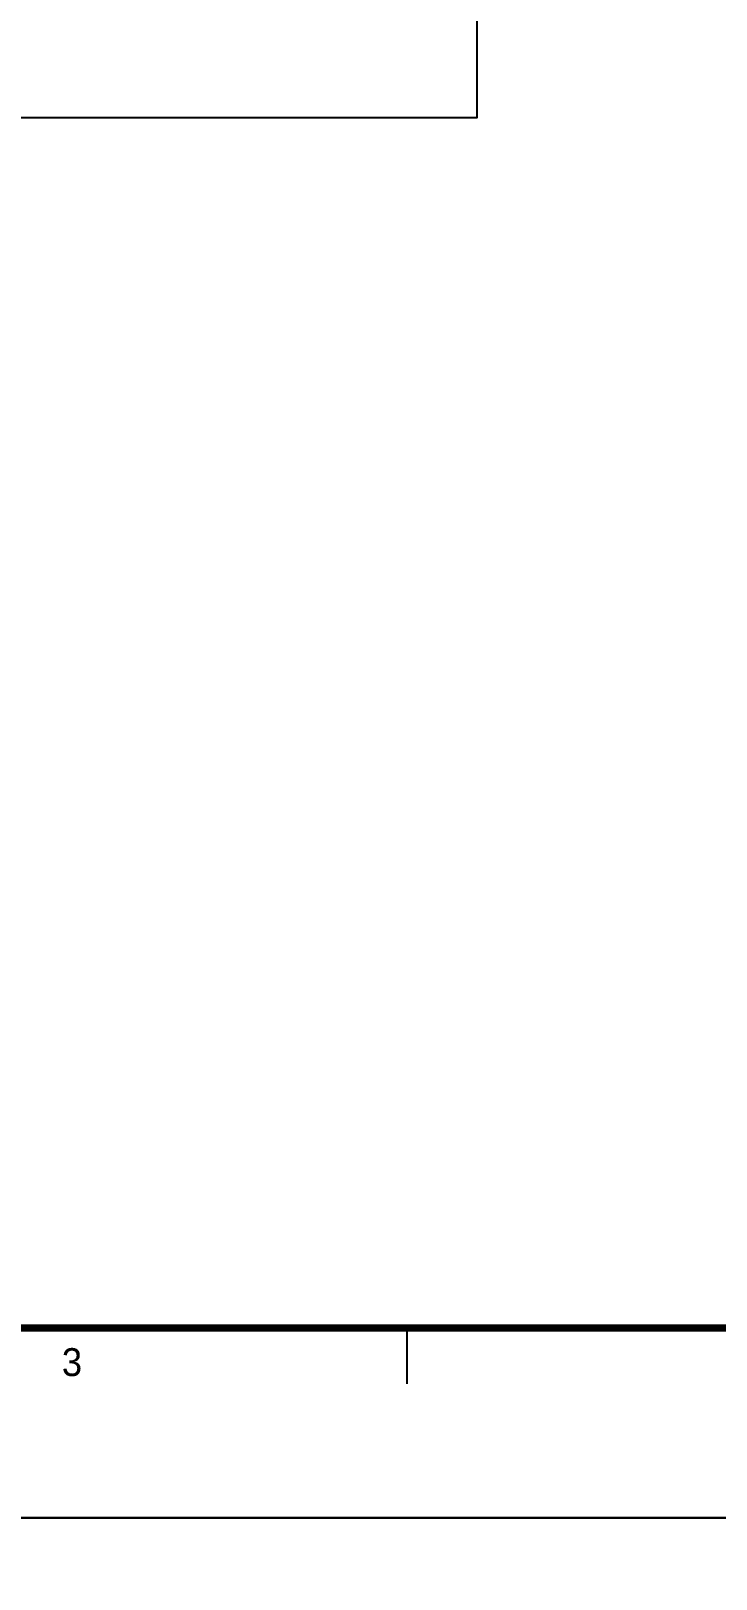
# Model space of a CAD drawing. Header units: millimetres. Extents: x -24416 to 92204, y -190080 to 23760.
# Drawn here: x 84520 to 87590, y -130955 to -124018 of the extents above; entities that cross this region are included whole.
import ezdxf
from ezdxf.enums import TextEntityAlignment as Align

# ---------------------------------------------------------------- set-up
doc = ezdxf.new("R2010")
doc.units = ezdxf.units.MM
doc.header["$LTSCALE"] = 50
doc.layers.get('defpoints').update_dxf_attribs({"color": 139})
doc.layers.add('AA-BORD-FORM', color=7, linetype='Continuous')
doc.layers.add('AA-BORD-TEXT', color=3, linetype='Continuous')
doc.styles.add('HAUD01', font='Dotum.ttf')

# ---------------------------------------------------------------- blocks, each defined once
blk = doc.blocks.new('XR-FORM 청주월명')
at = {"layer": 'AA-BORD-FORM', "color": 2}
blk.add_line((721, 17), (721, 12), dxfattribs=at)
at = {"layer": 'AA-BORD-FORM', "color": 1}
blk.add_lwpolyline([(0, 0), (841, 0), (841, 594), (0, 594)], close=True, dxfattribs=at)
at = {"layer": 'AA-BORD-FORM', "color": 2, "const_width": 0.682}
blk.add_lwpolyline([(21, 17), (21, 577), (821, 577), (821, 17)], close=True, dxfattribs=at)
at = {"layer": 'AA-BORD-TEXT', "color": 7, "style": 'HAUD01'}
blk.add_text('3', height=2.5, dxfattribs=at).set_placement((691, 13.94), align=Align.MIDDLE_CENTER)

msp = doc.modelspace()

# ---------------------------------------------------------------- linework, layer by layer
at = {"layer": 'defpoints'}
msp.add_lwpolyline([(86520.1, -107030.9), (52654.5, -107030.9), (52654.5, -124405.9), (86520.1, -124405.9)], close=True, dxfattribs=at)

# ---------------------------------------------------------------- block references
at = {"xscale": 50, "yscale": 50, "zscale": 50}
for p in [(50153.9, -130680), (50153.9, -160380)]:
    msp.add_blockref('XR-FORM 청주월명', p, dxfattribs=at)

doc.saveas('drawing.dxf')
